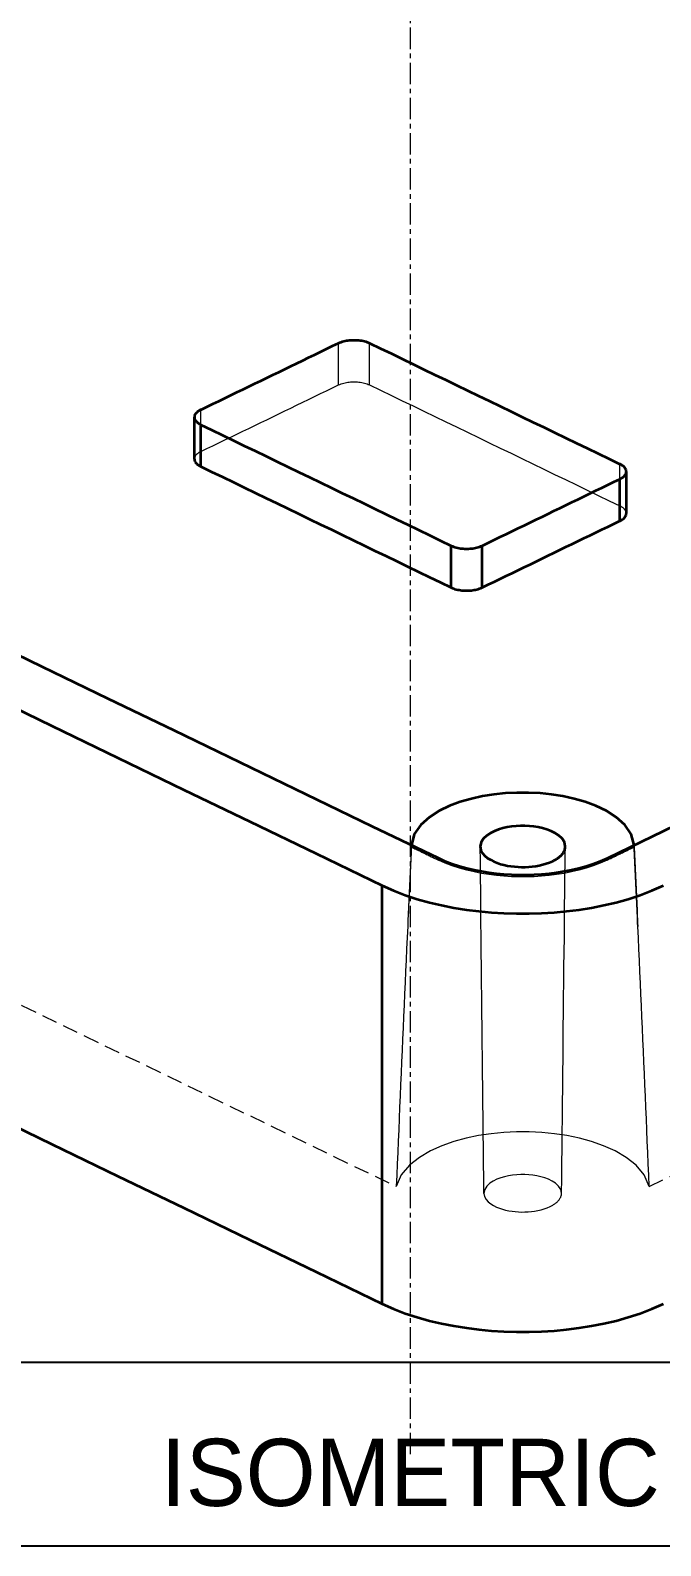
# Model space of a CAD drawing. Header units: millimetres. Extents: x 10 to 410, y 10 to 287.
# Drawn here: x 296.55 to 317.2, y 166 to 215.61 of the extents above; entities that cross this region are included whole.
import ezdxf
from ezdxf.enums import TextEntityAlignment as Align

# ---------------------------------------------------------------- set-up
doc = ezdxf.new("R2010")
doc.units = ezdxf.units.MM
doc.linetypes.add('CENTER', pattern=[1.15, 0.7, -0.15, 0.15, -0.15])
doc.linetypes.add('DASHED', pattern=[0.75, 0.5, -0.25])
for name, color, linetype, lineweight in [('CENTER', 4, 'CENTER', 13), ('HIDDEN', 8, 'DASHED', 18), ('TITLE_BLOCK', 7, 'CONTINUOUS', 25), ('VISIBLE', 7, 'CONTINUOUS', 35)]:
    doc.layers.add(name, color=color, linetype=linetype, lineweight=lineweight)

msp = doc.modelspace()

# ---------------------------------------------------------------- linework, layer by layer
at = {"layer": 'CENTER'}
msp.add_line((309, 169), (309, 273), dxfattribs=at)
at = {"layer": 'HIDDEN'}
for points in [[(306.651, 204.003), (306.651, 204.062), (306.651, 204.122), (306.651, 204.181), (306.651, 204.241), (306.651, 204.3), (306.651, 204.36), (306.651, 204.42), (306.651, 204.479), (306.651, 204.539), (306.651, 204.598), (306.651, 204.658), (306.651, 204.717), (306.651, 204.777), (306.651, 204.836), (306.651, 204.896), (306.651, 204.955), (306.651, 205.015), (306.651, 205.074), (306.651, 205.134), (306.651, 205.193), (306.651, 205.253), (306.651, 205.313), (306.651, 205.372)], [(307.664, 204.003), (307.664, 204.062), (307.664, 204.122), (307.664, 204.181), (307.664, 204.241), (307.664, 204.3), (307.664, 204.36), (307.664, 204.419), (307.664, 204.479), (307.664, 204.539), (307.664, 204.598), (307.664, 204.658), (307.664, 204.717), (307.664, 204.777), (307.664, 204.836), (307.664, 204.896), (307.664, 204.955), (307.664, 205.015), (307.664, 205.074), (307.664, 205.134), (307.664, 205.193), (307.664, 205.253), (307.664, 205.312), (307.664, 205.372)], [(302.135, 201.822), (302.331, 201.917), (302.528, 202.011), (302.724, 202.106), (302.92, 202.201), (303.117, 202.296), (303.313, 202.391), (303.509, 202.486), (303.706, 202.58), (303.902, 202.675), (304.098, 202.77), (304.295, 202.865), (304.491, 202.96), (304.687, 203.055), (304.884, 203.149), (305.08, 203.244), (305.276, 203.339), (305.473, 203.434), (305.669, 203.529), (305.865, 203.623), (306.062, 203.718), (306.258, 203.813), (306.454, 203.908), (306.651, 204.003)], [(306.651, 204.003), (306.692, 204.021), (306.734, 204.037), (306.777, 204.052), (306.821, 204.064), (306.865, 204.074), (306.91, 204.083), (306.954, 204.09), (306.999, 204.096), (307.044, 204.1), (307.09, 204.103), (307.135, 204.104), (307.18, 204.104), (307.226, 204.103), (307.271, 204.1), (307.316, 204.096), (307.361, 204.09), (307.406, 204.083), (307.45, 204.074), (307.494, 204.064), (307.538, 204.051), (307.581, 204.037), (307.623, 204.021), (307.664, 204.003)], [(307.664, 204.003), (308.021, 203.83), (308.378, 203.658), (308.734, 203.486), (309.091, 203.314), (309.447, 203.141), (309.804, 202.969), (310.16, 202.797), (310.517, 202.625), (310.873, 202.452), (311.23, 202.28), (311.587, 202.108), (311.943, 201.935), (312.3, 201.763), (312.656, 201.591), (313.013, 201.419), (313.369, 201.246), (313.726, 201.074), (314.082, 200.902), (314.439, 200.73), (314.795, 200.557), (315.152, 200.385), (315.509, 200.213), (315.865, 200.041)], [(302.135, 201.822), (302.135, 201.881), (302.135, 201.941), (302.135, 202), (302.135, 202.06), (302.135, 202.119), (302.135, 202.179), (302.135, 202.238), (302.135, 202.298), (302.135, 202.358), (302.135, 202.417), (302.135, 202.477), (302.135, 202.536), (302.135, 202.596), (302.135, 202.655), (302.135, 202.715), (302.135, 202.774), (302.135, 202.834), (302.135, 202.893), (302.135, 202.953), (302.135, 203.012), (302.135, 203.072), (302.135, 203.131), (302.135, 203.191)], [(302.135, 201.822), (302.122, 201.815), (302.109, 201.808), (302.096, 201.801), (302.083, 201.794), (302.07, 201.786), (302.058, 201.778), (302.046, 201.769), (302.034, 201.761), (302.023, 201.751), (302.011, 201.742), (302.001, 201.732), (301.99, 201.721), (301.98, 201.71), (301.971, 201.699), (301.962, 201.687), (301.954, 201.675), (301.947, 201.662), (301.94, 201.648), (301.935, 201.635), (301.931, 201.621), (301.928, 201.606), (301.926, 201.592), (301.925, 201.577)], [(315.865, 200.041), (315.865, 200.1), (315.865, 200.16), (315.865, 200.219), (315.865, 200.279), (315.865, 200.338), (315.865, 200.398), (315.865, 200.457), (315.865, 200.517), (315.865, 200.576), (315.865, 200.636), (315.865, 200.695), (315.865, 200.755), (315.865, 200.814), (315.865, 200.874), (315.865, 200.934), (315.865, 200.993), (315.865, 201.053), (315.865, 201.112), (315.865, 201.172), (315.865, 201.231), (315.865, 201.291), (315.865, 201.35), (315.865, 201.41)], [(261.538, 200.468), (263.582, 199.48), (265.625, 198.493), (267.669, 197.506), (269.712, 196.518), (271.756, 195.531), (273.799, 194.544), (275.843, 193.556), (277.886, 192.569), (279.93, 191.582), (281.973, 190.594), (284.017, 189.607), (286.06, 188.62), (288.104, 187.632), (290.147, 186.645), (292.191, 185.658), (294.234, 184.67), (296.278, 183.683), (298.322, 182.695), (300.365, 181.708), (302.409, 180.721), (304.452, 179.733), (306.496, 178.746), (308.539, 177.759)], [(316.075, 199.796), (316.074, 199.81), (316.072, 199.825), (316.069, 199.839), (316.065, 199.854), (316.06, 199.867), (316.053, 199.881), (316.046, 199.893), (316.038, 199.906), (316.029, 199.918), (316.02, 199.929), (316.01, 199.94), (315.999, 199.95), (315.989, 199.961), (315.977, 199.97), (315.966, 199.979), (315.954, 199.988), (315.942, 199.997), (315.93, 200.005), (315.917, 200.013), (315.904, 200.02), (315.891, 200.027), (315.878, 200.034), (315.865, 200.041)], [(316.824, 177.758), (318.608, 178.62), (320.391, 179.481), (322.174, 180.342), (323.957, 181.204), (325.741, 182.065), (327.524, 182.926), (329.307, 183.787), (331.09, 184.649), (332.874, 185.51), (334.657, 186.371), (336.44, 187.233), (338.224, 188.094), (340.007, 188.955), (341.79, 189.816), (343.573, 190.678), (345.357, 191.539), (347.14, 192.4), (348.923, 193.262), (350.706, 194.123), (352.49, 194.984), (354.273, 195.845), (356.056, 196.707), (357.839, 197.568)], [(309.034, 188.93), (309.028, 188.816), (309.023, 188.701), (309.018, 188.586), (309.013, 188.471), (309.007, 188.356), (309.002, 188.241), (308.997, 188.126), (308.992, 188.011), (308.986, 187.896), (308.981, 187.781), (308.976, 187.666), (308.971, 187.551), (308.965, 187.436), (308.96, 187.322), (308.955, 187.207), (308.95, 187.092), (308.944, 186.977), (308.939, 186.862), (308.934, 186.747), (308.929, 186.632), (308.923, 186.517), (308.918, 186.402), (308.913, 186.287)], [(309.033, 188.874), (309.028, 188.761), (309.022, 188.649), (309.017, 188.536), (309.012, 188.424), (309.006, 188.311), (309.001, 188.199), (308.996, 188.087), (308.991, 187.974), (308.985, 187.862), (308.98, 187.749), (308.975, 187.637), (308.97, 187.524), (308.965, 187.412), (308.959, 187.299), (308.954, 187.187), (308.949, 187.074), (308.944, 186.962), (308.939, 186.85), (308.933, 186.737), (308.928, 186.625), (308.923, 186.512), (308.918, 186.4), (308.913, 186.287)], [(309.034, 188.93), (309.034, 188.928), (309.033, 188.926), (309.033, 188.923), (309.033, 188.921), (309.033, 188.918), (309.033, 188.916), (309.033, 188.913), (309.033, 188.911), (309.033, 188.908), (309.033, 188.906), (309.033, 188.903), (309.033, 188.901), (309.033, 188.898), (309.033, 188.896), (309.033, 188.893), (309.033, 188.891), (309.033, 188.889), (309.033, 188.886), (309.033, 188.884), (309.033, 188.881), (309.033, 188.879), (309.033, 188.876), (309.033, 188.874)], [(309.033, 188.874), (309.071, 188.855), (309.11, 188.837), (309.148, 188.818), (309.187, 188.799), (309.225, 188.781), (309.264, 188.762), (309.302, 188.744), (309.34, 188.725), (309.379, 188.707), (309.417, 188.688), (309.456, 188.669), (309.494, 188.651), (309.533, 188.632), (309.571, 188.614), (309.61, 188.595), (309.648, 188.577), (309.686, 188.558), (309.725, 188.539), (309.763, 188.521), (309.802, 188.502), (309.84, 188.484), (309.879, 188.465), (309.917, 188.447)], [(311.411, 177.535), (311.406, 178.028), (311.4, 178.522), (311.395, 179.016), (311.39, 179.509), (311.384, 180.003), (311.379, 180.496), (311.374, 180.99), (311.368, 181.484), (311.363, 181.977), (311.357, 182.471), (311.352, 182.965), (311.347, 183.458), (311.341, 183.952), (311.336, 184.445), (311.331, 184.939), (311.325, 185.433), (311.32, 185.926), (311.314, 186.42), (311.309, 186.914), (311.304, 187.407), (311.298, 187.901), (311.293, 188.394), (311.288, 188.888)], [(313.952, 177.535), (313.958, 178.028), (313.963, 178.522), (313.968, 179.016), (313.974, 179.509), (313.979, 180.003), (313.985, 180.496), (313.99, 180.99), (313.995, 181.484), (314.001, 181.977), (314.006, 182.471), (314.011, 182.965), (314.017, 183.458), (314.022, 183.952), (314.028, 184.445), (314.033, 184.939), (314.038, 185.433), (314.044, 185.926), (314.049, 186.42), (314.054, 186.914), (314.06, 187.407), (314.065, 187.901), (314.07, 188.394), (314.076, 188.888)], [(315.446, 188.446), (315.485, 188.465), (315.523, 188.483), (315.562, 188.502), (315.6, 188.521), (315.638, 188.539), (315.677, 188.558), (315.715, 188.576), (315.754, 188.595), (315.792, 188.613), (315.831, 188.632), (315.869, 188.651), (315.908, 188.669), (315.946, 188.688), (315.984, 188.706), (316.023, 188.725), (316.061, 188.743), (316.1, 188.762), (316.138, 188.781), (316.177, 188.799), (316.215, 188.818), (316.254, 188.836), (316.292, 188.855), (316.331, 188.873)], [(316.331, 188.873), (316.331, 188.876), (316.331, 188.878), (316.331, 188.881), (316.331, 188.883), (316.331, 188.886), (316.331, 188.888), (316.331, 188.891), (316.331, 188.893), (316.331, 188.896), (316.331, 188.898), (316.331, 188.901), (316.331, 188.903), (316.331, 188.906), (316.331, 188.908), (316.331, 188.91), (316.33, 188.913), (316.33, 188.915), (316.33, 188.918), (316.33, 188.92), (316.33, 188.923), (316.33, 188.925), (316.33, 188.928), (316.33, 188.93)], [(316.33, 188.93), (316.335, 188.815), (316.34, 188.699), (316.346, 188.583), (316.351, 188.468), (316.356, 188.352), (316.362, 188.237), (316.367, 188.121), (316.372, 188.006), (316.377, 187.89), (316.383, 187.774), (316.388, 187.659), (316.393, 187.543), (316.399, 187.428), (316.404, 187.312), (316.409, 187.196), (316.414, 187.081), (316.42, 186.965), (316.425, 186.85), (316.43, 186.734), (316.435, 186.618), (316.441, 186.503), (316.446, 186.387), (316.451, 186.272)], [(316.451, 186.272), (316.446, 186.385), (316.441, 186.498), (316.436, 186.611), (316.431, 186.724), (316.425, 186.837), (316.42, 186.95), (316.415, 187.064), (316.41, 187.177), (316.405, 187.29), (316.399, 187.403), (316.394, 187.516), (316.389, 187.629), (316.384, 187.742), (316.378, 187.855), (316.373, 187.969), (316.368, 188.082), (316.362, 188.195), (316.357, 188.308), (316.352, 188.421), (316.347, 188.534), (316.341, 188.647), (316.336, 188.76), (316.331, 188.873)], [(309.917, 188.447), (309.917, 188.449), (309.917, 188.452), (309.917, 188.454), (309.917, 188.456), (309.917, 188.459), (309.917, 188.461), (309.917, 188.464), (309.917, 188.466), (309.917, 188.469), (309.917, 188.471), (309.917, 188.474), (309.917, 188.476), (309.917, 188.479), (309.917, 188.481), (309.917, 188.484), (309.917, 188.486), (309.917, 188.489), (309.917, 188.491), (309.917, 188.494), (309.917, 188.496), (309.917, 188.499), (309.917, 188.501), (309.917, 188.504)], [(315.446, 188.446), (315.221, 188.346), (314.99, 188.257), (314.755, 188.181), (314.517, 188.114), (314.276, 188.057), (314.034, 188.01), (313.79, 187.971), (313.545, 187.94), (313.299, 187.917), (313.052, 187.902), (312.805, 187.894), (312.558, 187.894), (312.311, 187.902), (312.064, 187.917), (311.818, 187.94), (311.573, 187.971), (311.329, 188.01), (311.087, 188.058), (310.846, 188.114), (310.608, 188.181), (310.374, 188.258), (310.143, 188.346), (309.917, 188.447)], [(315.446, 188.446), (315.446, 188.449), (315.446, 188.451), (315.446, 188.454), (315.446, 188.456), (315.446, 188.459), (315.446, 188.461), (315.446, 188.464), (315.446, 188.466), (315.446, 188.469), (315.446, 188.471), (315.446, 188.474), (315.446, 188.476), (315.446, 188.479), (315.446, 188.481), (315.446, 188.484), (315.446, 188.486), (315.446, 188.488), (315.446, 188.491), (315.446, 188.493), (315.446, 188.496), (315.446, 188.498), (315.446, 188.501), (315.446, 188.503)], [(308.913, 186.287), (308.896, 185.916), (308.879, 185.546), (308.862, 185.175), (308.846, 184.804), (308.829, 184.433), (308.812, 184.063), (308.796, 183.692), (308.779, 183.321), (308.763, 182.95), (308.747, 182.579), (308.73, 182.209), (308.714, 181.838), (308.698, 181.467), (308.682, 181.096), (308.666, 180.725), (308.65, 180.354), (308.634, 179.984), (308.618, 179.613), (308.602, 179.242), (308.586, 178.871), (308.571, 178.5), (308.555, 178.13), (308.539, 177.759)], [(316.824, 177.758), (316.809, 178.129), (316.793, 178.499), (316.777, 178.869), (316.761, 179.239), (316.746, 179.609), (316.73, 179.979), (316.714, 180.35), (316.698, 180.72), (316.682, 181.09), (316.666, 181.46), (316.65, 181.83), (316.633, 182.2), (316.617, 182.57), (316.601, 182.941), (316.584, 183.311), (316.568, 183.681), (316.552, 184.051), (316.535, 184.421), (316.518, 184.791), (316.502, 185.161), (316.485, 185.532), (316.468, 185.902), (316.451, 186.272)], [(316.824, 177.758), (316.66, 178.138), (316.392, 178.455), (316.067, 178.712), (315.708, 178.922), (315.329, 179.093), (314.937, 179.231), (314.536, 179.341), (314.13, 179.426), (313.719, 179.488), (313.305, 179.529), (312.89, 179.549), (312.474, 179.549), (312.059, 179.529), (311.645, 179.488), (311.234, 179.426), (310.827, 179.341), (310.427, 179.231), (310.035, 179.093), (309.656, 178.922), (309.297, 178.713), (308.971, 178.455), (308.704, 178.138), (308.539, 177.759)], [(313.952, 177.535), (313.925, 177.664), (313.854, 177.775), (313.756, 177.865), (313.645, 177.938), (313.526, 177.997), (313.402, 178.044), (313.274, 178.081), (313.144, 178.11), (313.013, 178.131), (312.881, 178.144), (312.748, 178.151), (312.615, 178.151), (312.483, 178.144), (312.35, 178.131), (312.219, 178.11), (312.089, 178.081), (311.962, 178.044), (311.837, 177.997), (311.718, 177.938), (311.607, 177.865), (311.51, 177.775), (311.438, 177.664), (311.411, 177.535)], [(311.411, 177.535), (311.431, 177.431), (311.481, 177.337), (311.551, 177.258), (311.634, 177.191), (311.724, 177.135), (311.819, 177.087), (311.918, 177.048), (312.019, 177.014), (312.121, 176.987), (312.225, 176.965), (312.33, 176.948), (312.436, 176.936), (312.542, 176.928), (312.648, 176.924), (312.755, 176.925), (312.861, 176.93), (312.967, 176.94), (313.072, 176.954), (313.177, 176.973), (313.28, 176.997), (313.382, 177.026), (313.483, 177.061), (313.58, 177.104)], [(313.58, 177.104), (313.603, 177.115), (313.627, 177.128), (313.649, 177.14), (313.672, 177.153), (313.694, 177.167), (313.716, 177.181), (313.737, 177.196), (313.758, 177.212), (313.778, 177.228), (313.798, 177.245), (313.817, 177.262), (313.836, 177.281), (313.853, 177.3), (313.87, 177.32), (313.885, 177.341), (313.899, 177.363), (313.912, 177.385), (313.924, 177.409), (313.934, 177.433), (313.941, 177.458), (313.947, 177.483), (313.951, 177.509), (313.952, 177.535)]]:
    msp.add_lwpolyline(points, dxfattribs=at)
at = {"layer": 'TITLE_BLOCK'}
msp.add_lwpolyline([(214, 166), (404, 166), (404, 172), (214, 172)], close=True, dxfattribs=at)
at = {"layer": 'VISIBLE'}
for points in [[(309.917, 188.504), (307.754, 189.549), (305.59, 190.594), (303.427, 191.639), (301.264, 192.685), (299.1, 193.73), (296.937, 194.775), (294.774, 195.82), (292.61, 196.866), (290.447, 197.911), (288.284, 198.956), (286.12, 200.001), (283.957, 201.047), (281.794, 202.092), (279.63, 203.137), (277.467, 204.182), (275.304, 205.228), (273.14, 206.273), (270.977, 207.318), (268.813, 208.363), (266.65, 209.408), (264.487, 210.454), (262.323, 211.499), (260.16, 212.544)], [(258.317, 211.654), (260.48, 210.609), (262.644, 209.564), (264.807, 208.518), (266.97, 207.473), (269.134, 206.428), (271.297, 205.383), (273.46, 204.337), (275.624, 203.292), (277.787, 202.247), (279.95, 201.202), (282.114, 200.156), (284.277, 199.111), (286.44, 198.066), (288.604, 197.021), (290.767, 195.975), (292.93, 194.93), (295.094, 193.885), (297.257, 192.84), (299.421, 191.794), (301.584, 190.749), (303.747, 189.704), (305.911, 188.659), (308.074, 187.613)], [(357.839, 208.979), (355.996, 208.088), (354.153, 207.198), (352.31, 206.308), (350.467, 205.418), (348.624, 204.528), (346.78, 203.637), (344.937, 202.747), (343.094, 201.857), (341.251, 200.967), (339.408, 200.076), (337.564, 199.186), (335.721, 198.296), (333.878, 197.406), (332.035, 196.515), (330.192, 195.625), (328.348, 194.735), (326.505, 193.845), (324.662, 192.955), (322.819, 192.064), (320.976, 191.174), (319.133, 190.284), (317.289, 189.394), (315.446, 188.503)], [(306.651, 205.372), (306.692, 205.391), (306.734, 205.407), (306.777, 205.421), (306.821, 205.433), (306.865, 205.443), (306.91, 205.452), (306.954, 205.459), (306.999, 205.465), (307.044, 205.469), (307.09, 205.472), (307.135, 205.473), (307.18, 205.473), (307.226, 205.472), (307.271, 205.469), (307.316, 205.465), (307.361, 205.459), (307.406, 205.452), (307.45, 205.443), (307.494, 205.433), (307.538, 205.421), (307.581, 205.407), (307.623, 205.391), (307.664, 205.372)], [(302.135, 203.191), (302.331, 203.286), (302.528, 203.381), (302.724, 203.475), (302.92, 203.57), (303.117, 203.665), (303.313, 203.76), (303.509, 203.855), (303.706, 203.95), (303.902, 204.044), (304.098, 204.139), (304.295, 204.234), (304.491, 204.329), (304.687, 204.424), (304.884, 204.519), (305.08, 204.613), (305.276, 204.708), (305.473, 204.803), (305.669, 204.898), (305.865, 204.993), (306.062, 205.088), (306.258, 205.182), (306.454, 205.277), (306.651, 205.372)], [(307.664, 205.372), (308.021, 205.2), (308.378, 205.027), (308.734, 204.855), (309.091, 204.683), (309.447, 204.511), (309.804, 204.338), (310.16, 204.166), (310.517, 203.994), (310.873, 203.822), (311.23, 203.649), (311.587, 203.477), (311.943, 203.305), (312.3, 203.133), (312.656, 202.96), (313.013, 202.788), (313.369, 202.616), (313.726, 202.443), (314.082, 202.271), (314.439, 202.099), (314.795, 201.927), (315.152, 201.754), (315.509, 201.582), (315.865, 201.41)], [(302.135, 203.191), (302.122, 203.184), (302.109, 203.178), (302.096, 203.17), (302.083, 203.163), (302.07, 203.155), (302.058, 203.147), (302.046, 203.139), (302.034, 203.13), (302.023, 203.121), (302.011, 203.111), (302.001, 203.101), (301.99, 203.091), (301.98, 203.08), (301.971, 203.068), (301.962, 203.056), (301.954, 203.044), (301.947, 203.031), (301.94, 203.018), (301.935, 203.004), (301.931, 202.99), (301.928, 202.976), (301.926, 202.961), (301.925, 202.946)], [(301.925, 202.946), (301.926, 202.931), (301.928, 202.917), (301.931, 202.902), (301.935, 202.888), (301.94, 202.875), (301.947, 202.861), (301.954, 202.848), (301.962, 202.836), (301.971, 202.824), (301.98, 202.813), (301.99, 202.802), (302.001, 202.791), (302.011, 202.781), (302.023, 202.772), (302.034, 202.762), (302.046, 202.754), (302.058, 202.745), (302.07, 202.737), (302.083, 202.729), (302.096, 202.722), (302.109, 202.715), (302.122, 202.708), (302.135, 202.701)], [(301.925, 201.577), (301.925, 201.636), (301.925, 201.696), (301.925, 201.755), (301.925, 201.815), (301.925, 201.875), (301.925, 201.934), (301.925, 201.994), (301.925, 202.053), (301.925, 202.113), (301.925, 202.172), (301.925, 202.232), (301.925, 202.291), (301.925, 202.351), (301.925, 202.41), (301.925, 202.47), (301.925, 202.529), (301.925, 202.589), (301.925, 202.648), (301.925, 202.708), (301.925, 202.768), (301.925, 202.827), (301.925, 202.887), (301.925, 202.946)], [(302.135, 202.701), (302.491, 202.529), (302.848, 202.357), (303.205, 202.185), (303.561, 202.012), (303.918, 201.84), (304.274, 201.668), (304.631, 201.495), (304.987, 201.323), (305.344, 201.151), (305.7, 200.979), (306.057, 200.806), (306.413, 200.634), (306.77, 200.462), (307.127, 200.29), (307.483, 200.117), (307.84, 199.945), (308.196, 199.773), (308.553, 199.6), (308.909, 199.428), (309.266, 199.256), (309.622, 199.084), (309.979, 198.911), (310.336, 198.739)], [(302.135, 201.332), (302.135, 201.392), (302.135, 201.451), (302.135, 201.511), (302.135, 201.57), (302.135, 201.63), (302.135, 201.689), (302.135, 201.749), (302.135, 201.808), (302.135, 201.868), (302.135, 201.927), (302.135, 201.987), (302.135, 202.046), (302.135, 202.106), (302.135, 202.166), (302.135, 202.225), (302.135, 202.285), (302.135, 202.344), (302.135, 202.404), (302.135, 202.463), (302.135, 202.523), (302.135, 202.582), (302.135, 202.642), (302.135, 202.701)], [(301.925, 201.577), (301.926, 201.562), (301.928, 201.548), (301.931, 201.533), (301.935, 201.519), (301.94, 201.505), (301.947, 201.492), (301.954, 201.479), (301.962, 201.467), (301.971, 201.455), (301.98, 201.443), (301.99, 201.433), (302.001, 201.422), (302.011, 201.412), (302.023, 201.402), (302.034, 201.393), (302.046, 201.384), (302.058, 201.376), (302.07, 201.368), (302.083, 201.36), (302.096, 201.353), (302.109, 201.345), (302.122, 201.339), (302.135, 201.332)], [(302.135, 201.332), (302.491, 201.16), (302.848, 200.988), (303.205, 200.815), (303.561, 200.643), (303.918, 200.471), (304.274, 200.298), (304.631, 200.126), (304.987, 199.954), (305.344, 199.782), (305.7, 199.609), (306.057, 199.437), (306.413, 199.265), (306.77, 199.093), (307.127, 198.92), (307.483, 198.748), (307.84, 198.576), (308.196, 198.403), (308.553, 198.231), (308.909, 198.059), (309.266, 197.887), (309.622, 197.714), (309.979, 197.542), (310.336, 197.37)], [(316.075, 201.165), (316.074, 201.18), (316.072, 201.194), (316.069, 201.209), (316.065, 201.223), (316.06, 201.237), (316.053, 201.25), (316.046, 201.263), (316.038, 201.275), (316.029, 201.287), (316.02, 201.298), (316.01, 201.309), (315.999, 201.32), (315.989, 201.33), (315.977, 201.339), (315.966, 201.349), (315.954, 201.357), (315.942, 201.366), (315.93, 201.374), (315.917, 201.382), (315.904, 201.389), (315.891, 201.396), (315.878, 201.403), (315.865, 201.41)], [(315.865, 200.92), (315.878, 200.927), (315.891, 200.934), (315.904, 200.941), (315.917, 200.948), (315.93, 200.956), (315.942, 200.964), (315.954, 200.972), (315.966, 200.981), (315.977, 200.99), (315.989, 201), (315.999, 201.01), (316.01, 201.021), (316.02, 201.032), (316.029, 201.043), (316.038, 201.055), (316.046, 201.067), (316.053, 201.08), (316.06, 201.093), (316.065, 201.107), (316.069, 201.121), (316.072, 201.136), (316.074, 201.15), (316.075, 201.165)], [(316.075, 199.796), (316.075, 199.855), (316.075, 199.915), (316.075, 199.974), (316.075, 200.034), (316.075, 200.093), (316.075, 200.153), (316.075, 200.212), (316.075, 200.272), (316.075, 200.331), (316.075, 200.391), (316.075, 200.451), (316.075, 200.51), (316.075, 200.57), (316.075, 200.629), (316.075, 200.689), (316.075, 200.748), (316.075, 200.808), (316.075, 200.867), (316.075, 200.927), (316.075, 200.986), (316.075, 201.046), (316.075, 201.105), (316.075, 201.165)], [(311.349, 198.739), (311.546, 198.834), (311.742, 198.929), (311.938, 199.024), (312.135, 199.118), (312.331, 199.213), (312.527, 199.308), (312.724, 199.403), (312.92, 199.498), (313.116, 199.593), (313.313, 199.687), (313.509, 199.782), (313.705, 199.877), (313.902, 199.972), (314.098, 200.067), (314.294, 200.161), (314.491, 200.256), (314.687, 200.351), (314.883, 200.446), (315.08, 200.541), (315.276, 200.636), (315.472, 200.73), (315.669, 200.825), (315.865, 200.92)], [(315.865, 199.551), (315.865, 199.61), (315.865, 199.67), (315.865, 199.729), (315.865, 199.789), (315.865, 199.849), (315.865, 199.908), (315.865, 199.968), (315.865, 200.027), (315.865, 200.087), (315.865, 200.146), (315.865, 200.206), (315.865, 200.265), (315.865, 200.325), (315.865, 200.384), (315.865, 200.444), (315.865, 200.503), (315.865, 200.563), (315.865, 200.622), (315.865, 200.682), (315.865, 200.742), (315.865, 200.801), (315.865, 200.861), (315.865, 200.92)], [(311.349, 197.37), (311.546, 197.465), (311.742, 197.559), (311.938, 197.654), (312.135, 197.749), (312.331, 197.844), (312.527, 197.939), (312.724, 198.034), (312.92, 198.128), (313.116, 198.223), (313.313, 198.318), (313.509, 198.413), (313.705, 198.508), (313.902, 198.603), (314.098, 198.697), (314.294, 198.792), (314.491, 198.887), (314.687, 198.982), (314.883, 199.077), (315.08, 199.172), (315.276, 199.266), (315.472, 199.361), (315.669, 199.456), (315.865, 199.551)], [(315.865, 199.551), (315.878, 199.557), (315.891, 199.564), (315.904, 199.571), (315.917, 199.579), (315.93, 199.587), (315.942, 199.595), (315.954, 199.603), (315.966, 199.612), (315.977, 199.621), (315.989, 199.631), (315.999, 199.641), (316.01, 199.651), (316.02, 199.662), (316.029, 199.674), (316.038, 199.686), (316.046, 199.698), (316.053, 199.711), (316.06, 199.724), (316.065, 199.738), (316.069, 199.752), (316.072, 199.766), (316.074, 199.781), (316.075, 199.796)], [(310.336, 198.739), (310.377, 198.721), (310.419, 198.704), (310.462, 198.69), (310.506, 198.678), (310.55, 198.668), (310.594, 198.659), (310.639, 198.652), (310.684, 198.646), (310.729, 198.642), (310.774, 198.639), (310.82, 198.638), (310.865, 198.638), (310.91, 198.639), (310.956, 198.642), (311.001, 198.646), (311.046, 198.652), (311.09, 198.659), (311.135, 198.668), (311.179, 198.678), (311.223, 198.69), (311.266, 198.704), (311.308, 198.721), (311.349, 198.739)], [(310.336, 197.37), (310.336, 197.429), (310.336, 197.489), (310.336, 197.548), (310.336, 197.608), (310.336, 197.667), (310.336, 197.727), (310.336, 197.787), (310.336, 197.846), (310.336, 197.906), (310.336, 197.965), (310.336, 198.025), (310.336, 198.084), (310.336, 198.144), (310.336, 198.203), (310.336, 198.263), (310.336, 198.322), (310.336, 198.382), (310.336, 198.441), (310.336, 198.501), (310.336, 198.56), (310.336, 198.62), (310.336, 198.68), (310.336, 198.739)], [(311.349, 197.37), (311.349, 197.429), (311.349, 197.489), (311.349, 197.548), (311.349, 197.608), (311.349, 197.667), (311.349, 197.727), (311.349, 197.786), (311.349, 197.846), (311.349, 197.906), (311.349, 197.965), (311.349, 198.025), (311.349, 198.084), (311.349, 198.144), (311.349, 198.203), (311.349, 198.263), (311.349, 198.322), (311.349, 198.382), (311.349, 198.441), (311.349, 198.501), (311.349, 198.56), (311.349, 198.62), (311.349, 198.68), (311.349, 198.739)], [(258.317, 197.961), (260.48, 196.916), (262.644, 195.871), (264.807, 194.825), (266.97, 193.78), (269.134, 192.735), (271.297, 191.69), (273.46, 190.644), (275.624, 189.599), (277.787, 188.554), (279.95, 187.509), (282.114, 186.464), (284.277, 185.418), (286.44, 184.373), (288.604, 183.328), (290.767, 182.283), (292.93, 181.237), (295.094, 180.192), (297.257, 179.147), (299.421, 178.102), (301.584, 177.056), (303.747, 176.011), (305.911, 174.966), (308.074, 173.921)], [(310.336, 197.37), (310.377, 197.351), (310.419, 197.335), (310.462, 197.321), (310.506, 197.309), (310.55, 197.298), (310.594, 197.29), (310.639, 197.283), (310.684, 197.277), (310.729, 197.273), (310.774, 197.27), (310.82, 197.269), (310.865, 197.269), (310.91, 197.27), (310.956, 197.273), (311.001, 197.277), (311.046, 197.283), (311.09, 197.29), (311.135, 197.298), (311.179, 197.309), (311.223, 197.321), (311.266, 197.335), (311.308, 197.351), (311.349, 197.37)], [(316.33, 188.93), (316.235, 189.293), (316.021, 189.603), (315.739, 189.854), (315.421, 190.056), (315.081, 190.22), (314.727, 190.351), (314.365, 190.456), (313.996, 190.536), (313.623, 190.595), (313.247, 190.633), (312.87, 190.652), (312.493, 190.652), (312.116, 190.633), (311.74, 190.595), (311.368, 190.536), (310.999, 190.456), (310.636, 190.351), (310.282, 190.22), (309.942, 190.056), (309.624, 189.854), (309.343, 189.603), (309.129, 189.293), (309.034, 188.93)], [(314.076, 188.888), (314.046, 189.03), (313.968, 189.152), (313.861, 189.251), (313.739, 189.331), (313.608, 189.395), (313.472, 189.447), (313.332, 189.487), (313.189, 189.519), (313.045, 189.542), (312.9, 189.557), (312.755, 189.564), (312.609, 189.564), (312.463, 189.557), (312.318, 189.542), (312.174, 189.519), (312.032, 189.487), (311.892, 189.447), (311.755, 189.395), (311.625, 189.331), (311.503, 189.251), (311.396, 189.152), (311.317, 189.03), (311.288, 188.888)], [(309.034, 188.93), (309.034, 188.93), (309.034, 188.93), (309.034, 188.93), (309.034, 188.93), (309.034, 188.93), (309.034, 188.93), (309.034, 188.93), (309.034, 188.93), (309.034, 188.93), (309.034, 188.93), (309.034, 188.93), (309.034, 188.93), (309.034, 188.93), (309.034, 188.93), (309.034, 188.93), (309.034, 188.93), (309.034, 188.93), (309.034, 188.93), (309.034, 188.93), (309.034, 188.93), (309.034, 188.93), (309.034, 188.93), (309.034, 188.93)], [(309.034, 188.93), (309.034, 188.93), (309.034, 188.93), (309.034, 188.93), (309.034, 188.93), (309.034, 188.93), (309.034, 188.93), (309.034, 188.93), (309.034, 188.93), (309.034, 188.93), (309.034, 188.93), (309.034, 188.93), (309.034, 188.93), (309.034, 188.93), (309.034, 188.93), (309.034, 188.93), (309.034, 188.93), (309.034, 188.93), (309.034, 188.93), (309.034, 188.93), (309.034, 188.93), (309.034, 188.93), (309.034, 188.93), (309.034, 188.93)], [(311.288, 188.888), (311.309, 188.774), (311.364, 188.672), (311.441, 188.584), (311.532, 188.511), (311.631, 188.449), (311.735, 188.397), (311.843, 188.354), (311.954, 188.317), (312.067, 188.287), (312.181, 188.263), (312.296, 188.244), (312.412, 188.231), (312.528, 188.222), (312.645, 188.218), (312.762, 188.219), (312.878, 188.225), (312.994, 188.235), (313.11, 188.251), (313.225, 188.271), (313.338, 188.298), (313.451, 188.33), (313.561, 188.369), (313.667, 188.415)], [(313.667, 188.415), (313.693, 188.428), (313.718, 188.441), (313.743, 188.455), (313.768, 188.469), (313.792, 188.484), (313.816, 188.5), (313.84, 188.516), (313.862, 188.534), (313.885, 188.551), (313.907, 188.57), (313.927, 188.589), (313.948, 188.609), (313.967, 188.631), (313.985, 188.653), (314.002, 188.675), (314.018, 188.699), (314.032, 188.724), (314.045, 188.75), (314.055, 188.776), (314.064, 188.803), (314.07, 188.831), (314.074, 188.86), (314.076, 188.888)], [(316.33, 188.93), (316.33, 188.93), (316.33, 188.93), (316.33, 188.93), (316.33, 188.93), (316.33, 188.93), (316.33, 188.93), (316.33, 188.93), (316.33, 188.93), (316.33, 188.93), (316.33, 188.93), (316.33, 188.93), (316.33, 188.93), (316.33, 188.93), (316.33, 188.93), (316.33, 188.93), (316.33, 188.93), (316.33, 188.93), (316.33, 188.93), (316.33, 188.93), (316.33, 188.93), (316.33, 188.93), (316.33, 188.93), (316.33, 188.93)], [(316.33, 188.93), (316.33, 188.93), (316.33, 188.93), (316.33, 188.93), (316.33, 188.93), (316.33, 188.93), (316.33, 188.93), (316.33, 188.93), (316.33, 188.93), (316.33, 188.93), (316.33, 188.93), (316.33, 188.93), (316.33, 188.93), (316.33, 188.93), (316.33, 188.93), (316.33, 188.93), (316.33, 188.93), (316.33, 188.93), (316.33, 188.93), (316.33, 188.93), (316.33, 188.93), (316.33, 188.93), (316.33, 188.93), (316.33, 188.93)], [(315.446, 188.503), (315.221, 188.403), (314.99, 188.314), (314.755, 188.238), (314.517, 188.171), (314.276, 188.115), (314.034, 188.067), (313.79, 188.028), (313.545, 187.997), (313.299, 187.974), (313.052, 187.959), (312.805, 187.951), (312.558, 187.951), (312.311, 187.959), (312.064, 187.974), (311.818, 187.997), (311.573, 188.028), (311.329, 188.067), (311.087, 188.115), (310.846, 188.171), (310.608, 188.238), (310.374, 188.315), (310.143, 188.403), (309.917, 188.504)], [(308.074, 187.613), (308.45, 187.445), (308.835, 187.298), (309.226, 187.17), (309.623, 187.06), (310.023, 186.965), (310.428, 186.886), (310.834, 186.82), (311.243, 186.769), (311.653, 186.731), (312.064, 186.705), (312.476, 186.693), (312.887, 186.693), (313.299, 186.705), (313.71, 186.731), (314.12, 186.769), (314.529, 186.82), (314.935, 186.885), (315.339, 186.965), (315.74, 187.059), (316.137, 187.17), (316.528, 187.298), (316.913, 187.445), (317.289, 187.613)], [(308.074, 173.921), (308.074, 174.516), (308.074, 175.111), (308.074, 175.707), (308.074, 176.302), (308.074, 176.897), (308.074, 177.493), (308.074, 178.088), (308.074, 178.683), (308.074, 179.279), (308.074, 179.874), (308.074, 180.469), (308.074, 181.065), (308.074, 181.66), (308.074, 182.255), (308.074, 182.851), (308.074, 183.446), (308.074, 184.041), (308.074, 184.637), (308.074, 185.232), (308.074, 185.827), (308.074, 186.423), (308.074, 187.018), (308.074, 187.613)], [(308.074, 173.921), (308.45, 173.753), (308.835, 173.606), (309.226, 173.478), (309.623, 173.367), (310.023, 173.272), (310.428, 173.193), (310.834, 173.128), (311.243, 173.076), (311.653, 173.038), (312.064, 173.013), (312.476, 173), (312.887, 173), (313.299, 173.013), (313.71, 173.038), (314.12, 173.076), (314.529, 173.128), (314.935, 173.193), (315.339, 173.272), (315.74, 173.367), (316.137, 173.477), (316.528, 173.605), (316.913, 173.752), (317.289, 173.92)]]:
    msp.add_lwpolyline(points, dxfattribs=at)

# ---------------------------------------------------------------- texts
at = {"layer": 'TITLE_BLOCK'}
msp.add_text('ISOMETRIC', height=2.2, dxfattribs=at).set_placement((309, 168.4), align=Align.MIDDLE_CENTER)

doc.saveas('drawing.dxf')
